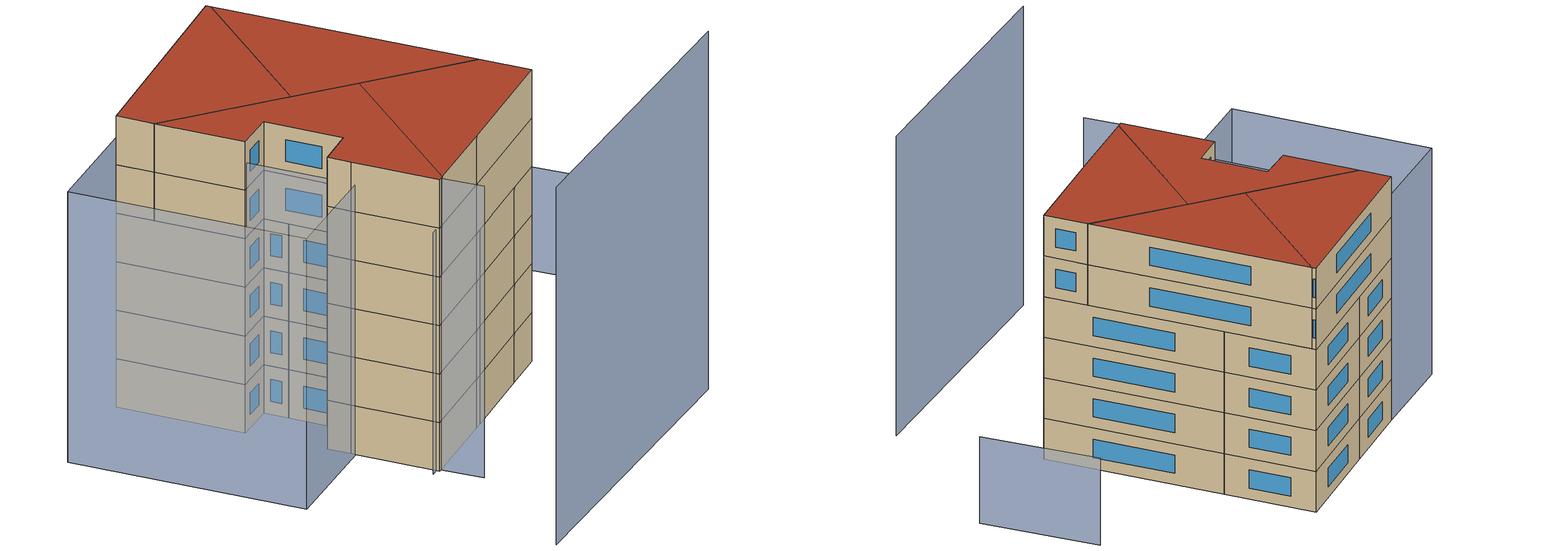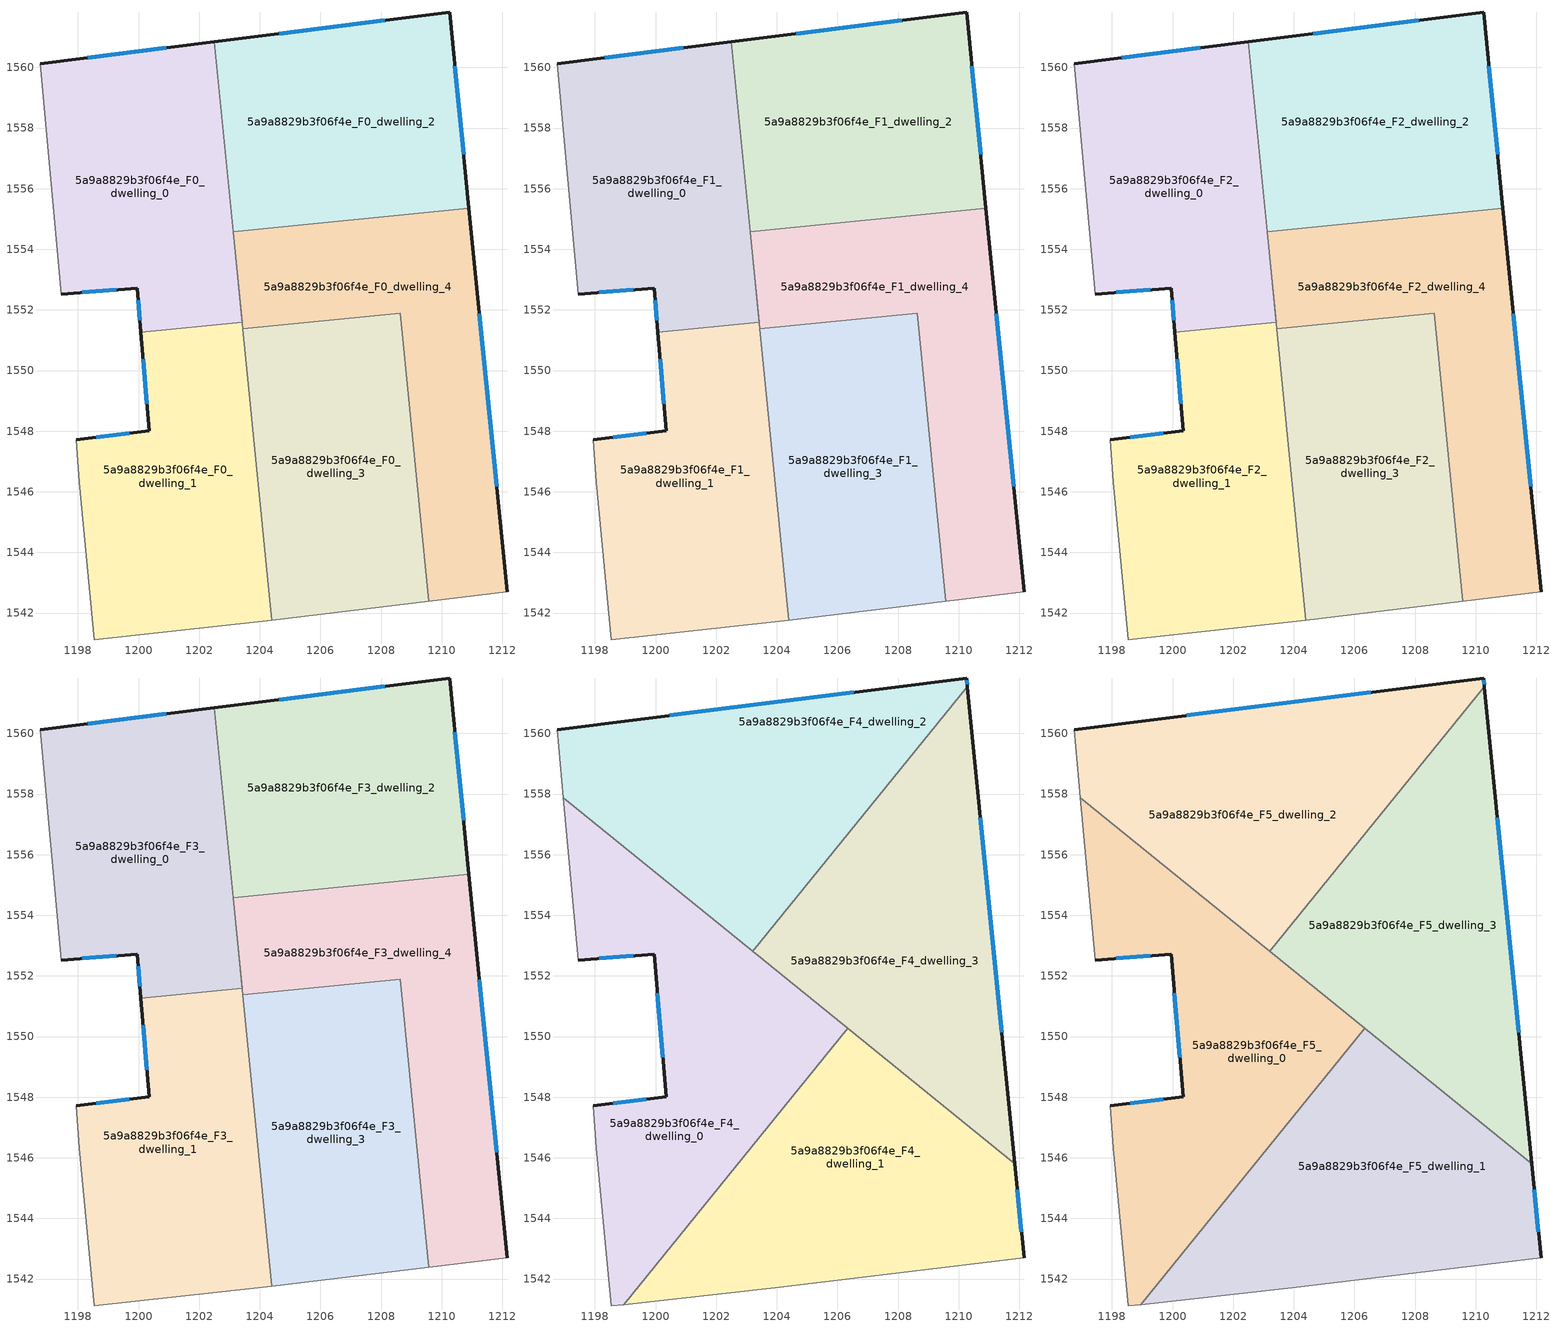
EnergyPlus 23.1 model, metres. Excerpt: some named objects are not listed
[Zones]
5a9a8829b3f06f4e_F0_dwelling_0
 floor ground (EU_floor_Construction): 1202.5,1560.85 1203.42,1551.6 1200.07,1551.26 1199.95,1552.72 1197.45,1552.52 1196.75,1560.13 z0
 wall outside (EU_wall_Construction): 1202.5,1560.85 1196.75,1560.13 / 1197.45,1552.52 1199.95,1552.72 1200.07,1551.26 z0:3
 wall adiabatic (EU_wall_Construction): 1196.75,1560.13 1197.45,1552.52 z0:3
 wall to 5a9a8829b3f06f4e_F0_dwelling_1 (EU_wall_Construction): 1200.07,1551.26 1203.42,1551.6 1203.12,1554.58 z0:3
 wall to 5a9a8829b3f06f4e_F0_dwelling_2 (EU_wall_Construction): 1203.12,1554.58 1202.5,1560.85 z0:3
 window (EU_Window_Construction): 1200.91,1560.65 1198.33,1560.33 / 1199.98,1552.32 1200.04,1551.66 / 1198.13,1552.58 1199.26,1552.67 z0.83:2.17
5a9a8829b3f06f4e_F0_dwelling_1
 floor ground (EU_floor_Construction): 1203.12,1554.58 1204.39,1541.77 1203.95,1541.71 1198.54,1541.11 1198.04,1546.32 1197.94,1547.72 1200.35,1548.02 1200.07,1551.26 1203.42,1551.6 z0
 wall outside (EU_wall_Construction): 1200.07,1551.26 1200.35,1548.02 1197.94,1547.72 z0:3
 wall adiabatic (EU_wall_Construction): 1197.94,1547.72 1198.04,1546.32 1198.54,1541.11 1203.95,1541.71 1204.39,1541.77 z0:3
 wall to 5a9a8829b3f06f4e_F0_dwelling_3 (EU_wall_Construction): 1204.39,1541.77 1203.44,1551.37 z0:3
 wall to 5a9a8829b3f06f4e_F0_dwelling_4 (EU_wall_Construction): 1203.44,1551.37 1203.12,1554.58 z0:3
 window (EU_Window_Construction): 1199.69,1547.94 1198.61,1547.8 / 1200.15,1550.37 1200.27,1548.91 z0.83:2.17
5a9a8829b3f06f4e_F0_dwelling_2
 floor ground (EU_floor_Construction): 1210.26,1561.83 1210.9,1555.36 1203.12,1554.58 1202.5,1560.85 z0
 wall outside (EU_wall_Construction): 1210.9,1555.36 1210.26,1561.83 1202.5,1560.85 z0:3
 wall to 5a9a8829b3f06f4e_F0_dwelling_4 (EU_wall_Construction): 1203.12,1554.58 1210.9,1555.36 z0:3
 window (EU_Window_Construction): 1210.72,1557.14 1210.43,1560.05 / 1208.12,1561.56 1204.63,1561.12 z0.83:2.17
5a9a8829b3f06f4e_F0_dwelling_3
 floor ground (EU_floor_Construction): 1208.63,1551.88 1209.57,1542.39 1204.39,1541.77 1203.44,1551.37 z0
 wall to 5a9a8829b3f06f4e_F0_dwelling_4 (EU_wall_Construction): 1209.57,1542.39 1208.63,1551.88 1203.44,1551.37 z0:3
 wall adiabatic (EU_wall_Construction): 1204.39,1541.77 1209.57,1542.39 z0:3
5a9a8829b3f06f4e_F0_dwelling_4
 floor ground (EU_floor_Construction): 1210.9,1555.36 1212.15,1542.71 1209.57,1542.39 1208.63,1551.88 1203.44,1551.37 1203.12,1554.58 z0
 wall outside (EU_wall_Construction): 1212.15,1542.71 1210.9,1555.36 z0:3
 wall adiabatic (EU_wall_Construction): 1209.57,1542.39 1212.15,1542.71 z0:3
 window (EU_Window_Construction): 1211.81,1546.19 1211.24,1551.88 z0.83:2.17
5a9a8829b3f06f4e_F1_dwelling_0
 floor to 5a9a8829b3f06f4e_F0_dwelling_0 (EU_floor_Construction): 1202.5,1560.85 1203.42,1551.6 1200.07,1551.26 1199.95,1552.72 1197.45,1552.52 1196.75,1560.13 z3
 wall outside (EU_wall_Construction): 1202.5,1560.85 1196.75,1560.13 / 1197.45,1552.52 1199.95,1552.72 1200.07,1551.26 z3:6
 wall adiabatic (EU_wall_Construction): 1196.75,1560.13 1197.45,1552.52 z3:6
 wall to 5a9a8829b3f06f4e_F1_dwelling_1 (EU_wall_Construction): 1200.07,1551.26 1203.42,1551.6 1203.12,1554.58 z3:6
 wall to 5a9a8829b3f06f4e_F1_dwelling_2 (EU_wall_Construction): 1203.12,1554.58 1202.5,1560.85 z3:6
 window (EU_Window_Construction): 1200.91,1560.65 1198.33,1560.33 / 1199.98,1552.32 1200.04,1551.66 / 1198.13,1552.58 1199.26,1552.67 z3.83:5.17
5a9a8829b3f06f4e_F1_dwelling_1
 floor to 5a9a8829b3f06f4e_F0_dwelling_1 (EU_floor_Construction): 1203.12,1554.58 1204.39,1541.77 1203.95,1541.71 1198.54,1541.11 1198.04,1546.32 1197.94,1547.72 1200.35,1548.02 1200.07,1551.26 1203.42,1551.6 z3
 wall outside (EU_wall_Construction): 1200.07,1551.26 1200.35,1548.02 1197.94,1547.72 z3:6
 wall adiabatic (EU_wall_Construction): 1197.94,1547.72 1198.04,1546.32 1198.54,1541.11 1203.95,1541.71 1204.39,1541.77 z3:6
 wall to 5a9a8829b3f06f4e_F1_dwelling_3 (EU_wall_Construction): 1204.39,1541.77 1203.44,1551.37 z3:6
 wall to 5a9a8829b3f06f4e_F1_dwelling_4 (EU_wall_Construction): 1203.44,1551.37 1203.12,1554.58 z3:6
 window (EU_Window_Construction): 1199.69,1547.94 1198.61,1547.8 / 1200.15,1550.37 1200.27,1548.91 z3.83:5.17
5a9a8829b3f06f4e_F1_dwelling_2
 floor to 5a9a8829b3f06f4e_F0_dwelling_2 (EU_floor_Construction): 1210.26,1561.83 1210.9,1555.36 1203.12,1554.58 1202.5,1560.85 z3
 wall outside (EU_wall_Construction): 1210.9,1555.36 1210.26,1561.83 1202.5,1560.85 z3:6
 wall to 5a9a8829b3f06f4e_F1_dwelling_4 (EU_wall_Construction): 1203.12,1554.58 1210.9,1555.36 z3:6
 window (EU_Window_Construction): 1210.72,1557.14 1210.43,1560.05 / 1208.12,1561.56 1204.63,1561.12 z3.83:5.17
5a9a8829b3f06f4e_F1_dwelling_3
 floor to 5a9a8829b3f06f4e_F0_dwelling_3 (EU_floor_Construction): 1208.63,1551.88 1209.57,1542.39 1204.39,1541.77 1203.44,1551.37 z3
 wall to 5a9a8829b3f06f4e_F1_dwelling_4 (EU_wall_Construction): 1209.57,1542.39 1208.63,1551.88 1203.44,1551.37 z3:6
 wall adiabatic (EU_wall_Construction): 1204.39,1541.77 1209.57,1542.39 z3:6
5a9a8829b3f06f4e_F1_dwelling_4
 floor to 5a9a8829b3f06f4e_F0_dwelling_4 (EU_floor_Construction): 1210.9,1555.36 1212.15,1542.71 1209.57,1542.39 1208.63,1551.88 1203.44,1551.37 1203.12,1554.58 z3
 wall outside (EU_wall_Construction): 1212.15,1542.71 1210.9,1555.36 z3:6
 wall adiabatic (EU_wall_Construction): 1209.57,1542.39 1212.15,1542.71 z3:6
 window (EU_Window_Construction): 1211.81,1546.19 1211.24,1551.88 z3.83:5.17
5a9a8829b3f06f4e_F2_dwelling_0
 floor to 5a9a8829b3f06f4e_F1_dwelling_0 (EU_floor_Construction): 1202.5,1560.85 1203.42,1551.6 1200.07,1551.26 1199.95,1552.72 1197.45,1552.52 1196.75,1560.13 z6
 wall outside (EU_wall_Construction): 1202.5,1560.85 1196.75,1560.13 / 1197.45,1552.52 1199.95,1552.72 1200.07,1551.26 z6:9
 wall adiabatic (EU_wall_Construction): 1196.75,1560.13 1197.45,1552.52 z6:9
 wall to 5a9a8829b3f06f4e_F2_dwelling_1 (EU_wall_Construction): 1200.07,1551.26 1203.42,1551.6 1203.12,1554.58 z6:9
 wall to 5a9a8829b3f06f4e_F2_dwelling_2 (EU_wall_Construction): 1203.12,1554.58 1202.5,1560.85 z6:9
 window (EU_Window_Construction): 1200.91,1560.65 1198.33,1560.33 / 1199.98,1552.32 1200.04,1551.66 / 1198.13,1552.58 1199.26,1552.67 z6.83:8.17
5a9a8829b3f06f4e_F2_dwelling_1
 floor to 5a9a8829b3f06f4e_F1_dwelling_1 (EU_floor_Construction): 1203.12,1554.58 1204.39,1541.77 1203.95,1541.71 1198.54,1541.11 1198.04,1546.32 1197.94,1547.72 1200.35,1548.02 1200.07,1551.26 1203.42,1551.6 z6
 wall outside (EU_wall_Construction): 1200.07,1551.26 1200.35,1548.02 1197.94,1547.72 z6:9
 wall adiabatic (EU_wall_Construction): 1197.94,1547.72 1198.04,1546.32 1198.54,1541.11 1203.95,1541.71 1204.39,1541.77 z6:9
 wall to 5a9a8829b3f06f4e_F2_dwelling_3 (EU_wall_Construction): 1204.39,1541.77 1203.44,1551.37 z6:9
 wall to 5a9a8829b3f06f4e_F2_dwelling_4 (EU_wall_Construction): 1203.44,1551.37 1203.12,1554.58 z6:9
 window (EU_Window_Construction): 1199.69,1547.94 1198.61,1547.8 / 1200.15,1550.37 1200.27,1548.91 z6.83:8.17
5a9a8829b3f06f4e_F2_dwelling_2
 floor to 5a9a8829b3f06f4e_F1_dwelling_2 (EU_floor_Construction): 1210.26,1561.83 1210.9,1555.36 1203.12,1554.58 1202.5,1560.85 z6
 wall outside (EU_wall_Construction): 1210.9,1555.36 1210.26,1561.83 1202.5,1560.85 z6:9
 wall to 5a9a8829b3f06f4e_F2_dwelling_4 (EU_wall_Construction): 1203.12,1554.58 1210.9,1555.36 z6:9
 window (EU_Window_Construction): 1210.72,1557.14 1210.43,1560.05 / 1208.12,1561.56 1204.63,1561.12 z6.83:8.17
5a9a8829b3f06f4e_F2_dwelling_3
 floor to 5a9a8829b3f06f4e_F1_dwelling_3 (EU_floor_Construction): 1208.63,1551.88 1209.57,1542.39 1204.39,1541.77 1203.44,1551.37 z6
 wall to 5a9a8829b3f06f4e_F2_dwelling_4 (EU_wall_Construction): 1209.57,1542.39 1208.63,1551.88 1203.44,1551.37 z6:9
 wall adiabatic (EU_wall_Construction): 1204.39,1541.77 1209.57,1542.39 z6:9
5a9a8829b3f06f4e_F2_dwelling_4
 floor to 5a9a8829b3f06f4e_F1_dwelling_4 (EU_floor_Construction): 1210.9,1555.36 1212.15,1542.71 1209.57,1542.39 1208.63,1551.88 1203.44,1551.37 1203.12,1554.58 z6
 wall outside (EU_wall_Construction): 1212.15,1542.71 1210.9,1555.36 z6:9
 wall adiabatic (EU_wall_Construction): 1209.57,1542.39 1212.15,1542.71 z6:9
 window (EU_Window_Construction): 1211.81,1546.19 1211.24,1551.88 z6.83:8.17
5a9a8829b3f06f4e_F3_dwelling_0
 floor to 5a9a8829b3f06f4e_F2_dwelling_0 (EU_floor_Construction): 1202.5,1560.85 1203.42,1551.6 1200.07,1551.26 1199.95,1552.72 1197.45,1552.52 1196.75,1560.13 z9
 wall outside (EU_wall_Construction): 1202.5,1560.85 1196.75,1560.13 / 1197.45,1552.52 1199.95,1552.72 1200.07,1551.26 z9:12
 wall adiabatic (EU_wall_Construction): 1196.75,1560.13 1197.45,1552.52 z9:12
 wall to 5a9a8829b3f06f4e_F3_dwelling_1 (EU_wall_Construction): 1200.07,1551.26 1203.42,1551.6 1203.12,1554.58 z9:12
 wall to 5a9a8829b3f06f4e_F3_dwelling_2 (EU_wall_Construction): 1203.12,1554.58 1202.5,1560.85 z9:12
 window (EU_Window_Construction): 1200.91,1560.65 1198.33,1560.33 / 1199.98,1552.32 1200.04,1551.66 / 1198.13,1552.58 1199.26,1552.67 z9.83:11.17
5a9a8829b3f06f4e_F3_dwelling_1
 floor to 5a9a8829b3f06f4e_F2_dwelling_1 (EU_floor_Construction): 1203.12,1554.58 1204.39,1541.77 1203.95,1541.71 1198.54,1541.11 1198.04,1546.32 1197.94,1547.72 1200.35,1548.02 1200.07,1551.26 1203.42,1551.6 z9
 wall outside (EU_wall_Construction): 1200.07,1551.26 1200.35,1548.02 1197.94,1547.72 z9:12
 wall adiabatic (EU_wall_Construction): 1197.94,1547.72 1198.04,1546.32 1198.54,1541.11 1203.95,1541.71 1204.39,1541.77 z9:12
 wall to 5a9a8829b3f06f4e_F3_dwelling_3 (EU_wall_Construction): 1204.39,1541.77 1203.44,1551.37 z9:12
 wall to 5a9a8829b3f06f4e_F3_dwelling_4 (EU_wall_Construction): 1203.44,1551.37 1203.12,1554.58 z9:12
 window (EU_Window_Construction): 1199.69,1547.94 1198.61,1547.8 / 1200.15,1550.37 1200.27,1548.91 z9.83:11.17
5a9a8829b3f06f4e_F3_dwelling_2
 floor to 5a9a8829b3f06f4e_F2_dwelling_2 (EU_floor_Construction): 1210.26,1561.83 1210.9,1555.36 1203.12,1554.58 1202.5,1560.85 z9
 wall outside (EU_wall_Construction): 1210.9,1555.36 1210.26,1561.83 1202.5,1560.85 z9:12
 wall to 5a9a8829b3f06f4e_F3_dwelling_4 (EU_wall_Construction): 1203.12,1554.58 1210.9,1555.36 z9:12
 window (EU_Window_Construction): 1210.72,1557.14 1210.43,1560.05 / 1208.12,1561.56 1204.63,1561.12 z9.83:11.17
5a9a8829b3f06f4e_F3_dwelling_3
 floor to 5a9a8829b3f06f4e_F2_dwelling_3 (EU_floor_Construction): 1208.63,1551.88 1209.57,1542.39 1204.39,1541.77 1203.44,1551.37 z9
 wall to 5a9a8829b3f06f4e_F3_dwelling_4 (EU_wall_Construction): 1209.57,1542.39 1208.63,1551.88 1203.44,1551.37 z9:12
 wall adiabatic (EU_wall_Construction): 1204.39,1541.77 1209.57,1542.39 z9:12
 ceiling adiabatic (EU_roof_Construction): 1209,1548.11 1208.63,1551.88 1204.81,1551.51 z12
5a9a8829b3f06f4e_F3_dwelling_4
 floor to 5a9a8829b3f06f4e_F2_dwelling_4 (EU_floor_Construction): 1210.9,1555.36 1212.15,1542.71 1209.57,1542.39 1208.63,1551.88 1203.44,1551.37 1203.12,1554.58 z9
 wall outside (EU_wall_Construction): 1212.15,1542.71 1210.9,1555.36 z9:12
 wall adiabatic (EU_wall_Construction): 1209.57,1542.39 1212.15,1542.71 z9:12
 window (EU_Window_Construction): 1211.81,1546.19 1211.24,1551.88 z9.83:11.17
5a9a8829b3f06f4e_F4_dwelling_0
 floor to 5a9a8829b3f06f4e_F3_dwelling_1 (EU_floor_Construction): 1203.3,1552.73 1203.85,1547.21 1198.95,1541.16 1198.54,1541.11 1198.04,1546.32 1197.94,1547.72 1200.35,1548.02 1200.07,1551.26 1203.42,1551.6 z12
 floor to 5a9a8829b3f06f4e_F3_dwelling_0 (EU_floor_Construction): 1203.3,1552.73 1203.42,1551.6 1200.07,1551.26 1199.95,1552.72 1197.45,1552.52 1196.95,1557.88 z12
 floor to 5a9a8829b3f06f4e_F3_dwelling_4 (EU_floor_Construction): 1204.81,1551.51 1203.44,1551.37 1203.3,1552.73 z12
 floor to 5a9a8829b3f06f4e_F3_dwelling_3 (EU_floor_Construction): 1206.34,1550.27 1203.85,1547.21 1203.44,1551.37 1204.81,1551.51 z12
 wall outside (EU_wall_Construction): 1197.45,1552.52 1199.95,1552.72 1200.35,1548.02 1197.94,1547.72 z12:15
 wall adiabatic (EU_wall_Construction): 1196.95,1557.88 1197.45,1552.52 / 1197.94,1547.72 1198.04,1546.32 1198.54,1541.11 1198.95,1541.16 z12:15
 wall to 5a9a8829b3f06f4e_F4_dwelling_1 (EU_wall_Construction): 1198.95,1541.16 1206.34,1550.27 z12:15
 wall to 5a9a8829b3f06f4e_F4_dwelling_2 (EU_wall_Construction): 1203.2,1552.81 1196.95,1557.88 z12:15
 wall to 5a9a8829b3f06f4e_F4_dwelling_3 (EU_wall_Construction): 1206.34,1550.27 1203.2,1552.81 z12:15
 window (EU_Window_Construction): 1199.69,1547.94 1198.61,1547.8 / 1200.06,1551.43 1200.24,1549.31 / 1198.13,1552.58 1199.26,1552.67 z12.83:14.17
5a9a8829b3f06f4e_F4_dwelling_1
 floor to 5a9a8829b3f06f4e_F3_dwelling_3 (EU_floor_Construction): 1209,1548.11 1209.57,1542.4 1204.39,1541.77 1203.85,1547.21 1206.34,1550.27 z12
 floor to 5a9a8829b3f06f4e_F3_dwelling_1 (EU_floor_Construction): 1203.85,1547.21 1204.39,1541.77 1203.95,1541.71 1198.95,1541.16 z12
 floor to 5a9a8829b3f06f4e_F3_dwelling_4 (EU_floor_Construction): 1211.85,1545.81 1212.15,1542.71 1209.57,1542.4 1209,1548.11 z12
 wall outside (EU_wall_Construction): 1212.15,1542.71 1211.85,1545.81 z12:15
 wall adiabatic (EU_wall_Construction): 1198.95,1541.16 1203.95,1541.71 1212.15,1542.71 z12:15
 wall to 5a9a8829b3f06f4e_F4_dwelling_3 (EU_wall_Construction): 1211.85,1545.81 1206.34,1550.27 z12:15
 window (EU_Window_Construction): 1212.07,1543.56 1211.93,1544.95 z12.83:14.17
5a9a8829b3f06f4e_F4_dwelling_2
 floor to 5a9a8829b3f06f4e_F3_dwelling_0 (EU_floor_Construction): 1202.5,1560.85 1203.28,1552.91 1203.2,1552.81 1196.95,1557.88 1196.75,1560.13 z12
 floor to 5a9a8829b3f06f4e_F3_dwelling_2 (EU_floor_Construction): 1210.26,1561.83 1210.28,1561.54 1204.78,1554.75 1203.12,1554.58 1202.5,1560.85 z12
 floor to 5a9a8829b3f06f4e_F3_dwelling_4 (EU_floor_Construction): 1204.78,1554.75 1203.29,1552.91 1203.12,1554.58 z12
 wall outside (EU_wall_Construction): 1210.29,1561.54 1210.26,1561.83 1196.75,1560.13 z12:15
 wall to 5a9a8829b3f06f4e_F4_dwelling_3 (EU_wall_Construction): 1203.2,1552.81 1210.29,1561.54 z12:15
 wall adiabatic (EU_wall_Construction): 1196.75,1560.13 1196.95,1557.88 z12:15
 window (EU_Window_Construction): 1210.28,1561.62 1210.26,1561.75 / 1206.54,1561.36 1200.46,1560.59 z12.83:14.17
5a9a8829b3f06f4e_F4_dwelling_3
 floor to 5a9a8829b3f06f4e_F3_dwelling_2 (EU_floor_Construction): 1210.28,1561.54 1210.9,1555.36 1204.78,1554.75 z12
 floor to 5a9a8829b3f06f4e_F3_dwelling_4 (EU_floor_Construction): 1210.9,1555.36 1211.85,1545.81 1209,1548.11 1208.63,1551.88 1204.81,1551.51 1203.3,1552.73 1203.29,1552.91 1204.78,1554.75 z12
 floor adiabatic (EU_floor_Construction): 1208.63,1551.88 1209,1548.11 1204.81,1551.51 z12
 wall outside (EU_wall_Construction): 1211.85,1545.81 1210.29,1561.54 z12:15
 window (EU_Window_Construction): 1211.42,1550.14 1210.71,1557.21 z12.83:14.17
5a9a8829b3f06f4e_F5_dwelling_0
 floor to 5a9a8829b3f06f4e_F4_dwelling_0 (EU_floor_Construction): 1206.34,1550.27 1198.95,1541.16 1198.54,1541.11 1198.04,1546.32 1197.94,1547.72 1200.35,1548.02 1199.95,1552.72 1197.45,1552.52 1196.95,1557.88 z15
 wall outside (EU_wall_Construction): 1197.45,1552.52 1199.95,1552.72 1200.35,1548.02 1197.94,1547.72 z15:18
 wall adiabatic (EU_wall_Construction): 1196.95,1557.88 1197.45,1552.52 / 1197.94,1547.72 1198.04,1546.32 1198.54,1541.11 1198.95,1541.16 z15:18
 wall to 5a9a8829b3f06f4e_F5_dwelling_1 (EU_wall_Construction): 1198.95,1541.16 1206.34,1550.27 z15:18
 wall to 5a9a8829b3f06f4e_F5_dwelling_2 (EU_wall_Construction): 1203.2,1552.81 1196.95,1557.88 z15:18
 wall to 5a9a8829b3f06f4e_F5_dwelling_3 (EU_wall_Construction): 1206.34,1550.27 1203.2,1552.81 z15:18
 window (EU_Window_Construction): 1199.69,1547.94 1198.61,1547.8 / 1200.06,1551.43 1200.24,1549.31 / 1198.13,1552.58 1199.26,1552.67 z15.83:17.17
 roof outside (EU_roof_Construction): 1198.95,1541.16 1206.34,1550.27 1196.95,1557.88 1197.45,1552.52 1199.95,1552.72 1200.35,1548.02 1197.94,1547.72 1198.04,1546.32 1198.54,1541.11 z18
5a9a8829b3f06f4e_F5_dwelling_1
 floor to 5a9a8829b3f06f4e_F4_dwelling_1 (EU_floor_Construction): 1211.85,1545.81 1212.15,1542.71 1203.95,1541.71 1198.95,1541.16 1206.34,1550.27 z15
 wall outside (EU_wall_Construction): 1212.15,1542.71 1211.85,1545.81 z15:18
 wall adiabatic (EU_wall_Construction): 1198.95,1541.16 1203.95,1541.71 1212.15,1542.71 z15:18
 wall to 5a9a8829b3f06f4e_F5_dwelling_3 (EU_wall_Construction): 1211.85,1545.81 1206.34,1550.27 z15:18
 window (EU_Window_Construction): 1212.07,1543.56 1211.93,1544.95 z15.83:17.17
 roof outside (EU_roof_Construction): 1212.15,1542.71 1211.85,1545.81 1206.34,1550.27 1198.95,1541.16 1203.95,1541.71 z18
5a9a8829b3f06f4e_F5_dwelling_2
 floor to 5a9a8829b3f06f4e_F4_dwelling_2 (EU_floor_Construction): 1210.26,1561.83 1210.29,1561.54 1203.2,1552.81 1196.95,1557.88 1196.75,1560.13 z15
 wall outside (EU_wall_Construction): 1210.29,1561.54 1210.26,1561.83 1196.75,1560.13 z15:18
 wall to 5a9a8829b3f06f4e_F5_dwelling_3 (EU_wall_Construction): 1203.2,1552.81 1210.29,1561.54 z15:18
 wall adiabatic (EU_wall_Construction): 1196.75,1560.13 1196.95,1557.88 z15:18
 window (EU_Window_Construction): 1210.28,1561.62 1210.26,1561.75 / 1206.54,1561.36 1200.46,1560.59 z15.83:17.17
 roof outside (EU_roof_Construction): 1203.2,1552.81 1210.29,1561.54 1210.26,1561.83 1196.75,1560.13 1196.95,1557.88 z18
5a9a8829b3f06f4e_F5_dwelling_3
 floor to 5a9a8829b3f06f4e_F4_dwelling_3 (EU_floor_Construction): 1210.29,1561.54 1211.85,1545.81 1203.2,1552.81 z15
 wall outside (EU_wall_Construction): 1211.85,1545.81 1210.29,1561.54 z15:18
 window (EU_Window_Construction): 1211.42,1550.14 1210.71,1557.21 z15.83:17.17
 roof outside (EU_roof_Construction): 1211.85,1545.81 1210.29,1561.54 1203.2,1552.81 z18
shading: 1194.04,1531.51 1213.83,1532.69 z0:22.1; 1198.1,1541.28 1212.15,1542.71 z0:14.9; 1198.04,1546.32 1199.05,1538.63 z0:18; 1221.96,1543.21 1220.89,1551.57 z0:6.4; 1190.04,1559.23 1191.83,1545.48 z0:3.8; 1196.75,1560.13 1198.1,1546.07 / 1198.1,1546.07 1191.26,1545.41 / 1191.26,1545.41 1189.9,1559.47 / 1189.9,1559.47 1196.75,1560.13 z0:16.7
[Building]
EU S2 Campaign: North Axis=0; Terrain=City; Solar Distribution=FullExterior
[Site:Location]
Lyon-Bron: Latitude=45.75; Longitude=5; Time Zone=1; Elevation=198
[SizingPeriod:WeatherFileDays]
AnnualSizingPeriod: Begin Month=1; Begin Day of Month=1; End Month=12; End Day of Month=31; Day of Week for Start Day=Monday; Use Weather File Daylight Saving Period=No; Use Weather File Rain and Snow Indicators=No
[MATERIAL]
EU_InternalMass_Material: Roughness=MediumRough; Thickness=0.1; Conductivity=1; Density=1800; Specific Heat=900; Thermal Absorptance=0.9; Solar Absorptance=0.7; Visible Absorptance=0.7
[MATERIAL:NOMASS] Roughness=MediumRough; Thermal Absorptance=0.9; Solar Absorptance=0.7; Visible Absorptance=0.7
Name | Thermal Resistance
EU_wall_NoMass | 0.87146
EU_roof_NoMass | 0.842276
EU_floor_NoMass | 0.496999
[WINDOWMATERIAL:SIMPLEGLAZINGSYSTEM]
EU_Window_SimpleGlazing: UFactor=2.2525; Solar Heat Gain Coefficient=0.76; Visible Transmittance=0.76
[CONSTRUCTION]
EU_wall_Construction: EU_wall_NoMass
EU_roof_Construction: EU_roof_NoMass
EU_floor_Construction: EU_floor_NoMass
EU_Window_Construction: EU_Window_SimpleGlazing
EU_InternalMass_Construction: EU_InternalMass_Material
[ZONE] Type=1; Multiplier=1; Ceiling Height=autocalculate; Floor Area=autocalculate; Part of Total Floor Area=Yes
Name | Volume
5a9a8829b3f06f4e_F0_dwelling_0; 5a9a8829b3f06f4e_F1_dwelling_0; 5a9a8829b3f06f4e_F2_dwelling_0; 5a9a8829b3f06f4e_F3_dwelling_0 | 150.05
5a9a8829b3f06f4e_F4_dwelling_0; 5a9a8829b3f06f4e_F5_dwelling_0 | 187.571
5a9a8829b3f06f4e_F0_dwelling_1; 5a9a8829b3f06f4e_F1_dwelling_1; 5a9a8829b3f06f4e_F2_dwelling_1; 5a9a8829b3f06f4e_F3_dwelling_1 | 150.055
5a9a8829b3f06f4e_F4_dwelling_1; 5a9a8829b3f06f4e_F5_dwelling_1; 5a9a8829b3f06f4e_F4_dwelling_3; 5a9a8829b3f06f4e_F5_dwelling_3 | 187.57
5a9a8829b3f06f4e_F0_dwelling_2; 5a9a8829b3f06f4e_F1_dwelling_2; 5a9a8829b3f06f4e_F2_dwelling_2; 5a9a8829b3f06f4e_F3_dwelling_2 | 150.059
5a9a8829b3f06f4e_F4_dwelling_2; 5a9a8829b3f06f4e_F5_dwelling_2 | 187.564
5a9a8829b3f06f4e_F0_dwelling_3; 5a9a8829b3f06f4e_F1_dwelling_3; 5a9a8829b3f06f4e_F2_dwelling_3; 5a9a8829b3f06f4e_F3_dwelling_3 | 150.062
5a9a8829b3f06f4e_F0_dwelling_4; 5a9a8829b3f06f4e_F1_dwelling_4; 5a9a8829b3f06f4e_F2_dwelling_4; 5a9a8829b3f06f4e_F3_dwelling_4 | 150.051
[INTERNALMASS] Construction=EU_InternalMass_Construction
Name | Zone or ZoneList | Surface Area
5a9a8829b3f06f4e_F0_dwelling_0_EU_InternalMass | 5a9a8829b3f06f4e_F0_dwelling_0 | 50.0177
5a9a8829b3f06f4e_F0_dwelling_1_EU_InternalMass | 5a9a8829b3f06f4e_F0_dwelling_1 | 50.0204
5a9a8829b3f06f4e_F0_dwelling_2_EU_InternalMass | 5a9a8829b3f06f4e_F0_dwelling_2 | 50.0188
5a9a8829b3f06f4e_F0_dwelling_3_EU_InternalMass | 5a9a8829b3f06f4e_F0_dwelling_3 | 50.0197
5a9a8829b3f06f4e_F0_dwelling_4_EU_InternalMass | 5a9a8829b3f06f4e_F0_dwelling_4 | 50.0168
5a9a8829b3f06f4e_F1_dwelling_0_EU_InternalMass | 5a9a8829b3f06f4e_F1_dwelling_0 | 50.0177
5a9a8829b3f06f4e_F1_dwelling_1_EU_InternalMass | 5a9a8829b3f06f4e_F1_dwelling_1 | 50.0204
5a9a8829b3f06f4e_F1_dwelling_2_EU_InternalMass | 5a9a8829b3f06f4e_F1_dwelling_2 | 50.0188
5a9a8829b3f06f4e_F1_dwelling_3_EU_InternalMass | 5a9a8829b3f06f4e_F1_dwelling_3 | 50.0197
5a9a8829b3f06f4e_F1_dwelling_4_EU_InternalMass | 5a9a8829b3f06f4e_F1_dwelling_4 | 50.0168
5a9a8829b3f06f4e_F2_dwelling_0_EU_InternalMass | 5a9a8829b3f06f4e_F2_dwelling_0 | 50.0177
5a9a8829b3f06f4e_F2_dwelling_1_EU_InternalMass | 5a9a8829b3f06f4e_F2_dwelling_1 | 50.0204
5a9a8829b3f06f4e_F2_dwelling_2_EU_InternalMass | 5a9a8829b3f06f4e_F2_dwelling_2 | 50.0188
5a9a8829b3f06f4e_F2_dwelling_3_EU_InternalMass | 5a9a8829b3f06f4e_F2_dwelling_3 | 50.0197
5a9a8829b3f06f4e_F2_dwelling_4_EU_InternalMass | 5a9a8829b3f06f4e_F2_dwelling_4 | 50.0168
5a9a8829b3f06f4e_F3_dwelling_0_EU_InternalMass | 5a9a8829b3f06f4e_F3_dwelling_0 | 50.0177
5a9a8829b3f06f4e_F3_dwelling_1_EU_InternalMass | 5a9a8829b3f06f4e_F3_dwelling_1 | 50.0204
5a9a8829b3f06f4e_F3_dwelling_2_EU_InternalMass | 5a9a8829b3f06f4e_F3_dwelling_2 | 50.0188
5a9a8829b3f06f4e_F3_dwelling_3_EU_InternalMass | 5a9a8829b3f06f4e_F3_dwelling_3 | 50.0197
5a9a8829b3f06f4e_F3_dwelling_4_EU_InternalMass | 5a9a8829b3f06f4e_F3_dwelling_4 | 50.0168
5a9a8829b3f06f4e_F4_dwelling_0_EU_InternalMass | 5a9a8829b3f06f4e_F4_dwelling_0 | 62.5238
5a9a8829b3f06f4e_F4_dwelling_1_EU_InternalMass | 5a9a8829b3f06f4e_F4_dwelling_1 | 62.5233
5a9a8829b3f06f4e_F4_dwelling_2_EU_InternalMass | 5a9a8829b3f06f4e_F4_dwelling_2 | 62.5213
5a9a8829b3f06f4e_F4_dwelling_3_EU_InternalMass | 5a9a8829b3f06f4e_F4_dwelling_3 | 62.5235
5a9a8829b3f06f4e_F5_dwelling_0_EU_InternalMass | 5a9a8829b3f06f4e_F5_dwelling_0 | 62.5238
5a9a8829b3f06f4e_F5_dwelling_1_EU_InternalMass | 5a9a8829b3f06f4e_F5_dwelling_1 | 62.5233
5a9a8829b3f06f4e_F5_dwelling_2_EU_InternalMass | 5a9a8829b3f06f4e_F5_dwelling_2 | 62.5213
5a9a8829b3f06f4e_F5_dwelling_3_EU_InternalMass | 5a9a8829b3f06f4e_F5_dwelling_3 | 62.5235
[OTHEREQUIPMENT] Fuel Type=Electricity; Design Level Calculation Method=Watts/Area; Power per Zone Floor Area=1; Fraction Latent=0; Fraction Radiant=0; Fraction Lost=0; Carbon Dioxide Generation Rate=0; EndUse Subcategory=EU_Step8_InternalGains
Name | Zone or ZoneList or Space or SpaceList | Schedule
EU_Step8_InternalGain_5a9a8829b3f06f4e_F0_dwelling_0_f000 | 5a9a8829b3f06f4e_F0_dwelling_0 | EU_Step8_GainSchedule_5a9a8829b3f06f4e_F0_dwelling_0_f000
EU_Step8_InternalGain_5a9a8829b3f06f4e_F0_dwelling_1_f000 | 5a9a8829b3f06f4e_F0_dwelling_1 | EU_Step8_GainSchedule_5a9a8829b3f06f4e_F0_dwelling_1_f000
EU_Step8_InternalGain_5a9a8829b3f06f4e_F0_dwelling_2_f000 | 5a9a8829b3f06f4e_F0_dwelling_2 | EU_Step8_GainSchedule_5a9a8829b3f06f4e_F0_dwelling_2_f000
EU_Step8_InternalGain_5a9a8829b3f06f4e_F0_dwelling_3_f000 | 5a9a8829b3f06f4e_F0_dwelling_3 | EU_Step8_GainSchedule_5a9a8829b3f06f4e_F0_dwelling_3_f000
EU_Step8_InternalGain_5a9a8829b3f06f4e_F0_dwelling_4_f000 | 5a9a8829b3f06f4e_F0_dwelling_4 | EU_Step8_GainSchedule_5a9a8829b3f06f4e_F0_dwelling_4_f000
EU_Step8_InternalGain_5a9a8829b3f06f4e_F1_dwelling_0_f000 | 5a9a8829b3f06f4e_F1_dwelling_0 | EU_Step8_GainSchedule_5a9a8829b3f06f4e_F1_dwelling_0_f000
EU_Step8_InternalGain_5a9a8829b3f06f4e_F1_dwelling_1_f000 | 5a9a8829b3f06f4e_F1_dwelling_1 | EU_Step8_GainSchedule_5a9a8829b3f06f4e_F1_dwelling_1_f000
EU_Step8_InternalGain_5a9a8829b3f06f4e_F1_dwelling_2_f000 | 5a9a8829b3f06f4e_F1_dwelling_2 | EU_Step8_GainSchedule_5a9a8829b3f06f4e_F1_dwelling_2_f000
EU_Step8_InternalGain_5a9a8829b3f06f4e_F1_dwelling_3_f000 | 5a9a8829b3f06f4e_F1_dwelling_3 | EU_Step8_GainSchedule_5a9a8829b3f06f4e_F1_dwelling_3_f000
EU_Step8_InternalGain_5a9a8829b3f06f4e_F1_dwelling_4_f000 | 5a9a8829b3f06f4e_F1_dwelling_4 | EU_Step8_GainSchedule_5a9a8829b3f06f4e_F1_dwelling_4_f000
EU_Step8_InternalGain_5a9a8829b3f06f4e_F2_dwelling_0_f000 | 5a9a8829b3f06f4e_F2_dwelling_0 | EU_Step8_GainSchedule_5a9a8829b3f06f4e_F2_dwelling_0_f000
EU_Step8_InternalGain_5a9a8829b3f06f4e_F2_dwelling_1_f000 | 5a9a8829b3f06f4e_F2_dwelling_1 | EU_Step8_GainSchedule_5a9a8829b3f06f4e_F2_dwelling_1_f000
EU_Step8_InternalGain_5a9a8829b3f06f4e_F2_dwelling_2_f000 | 5a9a8829b3f06f4e_F2_dwelling_2 | EU_Step8_GainSchedule_5a9a8829b3f06f4e_F2_dwelling_2_f000
EU_Step8_InternalGain_5a9a8829b3f06f4e_F2_dwelling_3_f000 | 5a9a8829b3f06f4e_F2_dwelling_3 | EU_Step8_GainSchedule_5a9a8829b3f06f4e_F2_dwelling_3_f000
EU_Step8_InternalGain_5a9a8829b3f06f4e_F2_dwelling_4_f000 | 5a9a8829b3f06f4e_F2_dwelling_4 | EU_Step8_GainSchedule_5a9a8829b3f06f4e_F2_dwelling_4_f000
EU_Step8_InternalGain_5a9a8829b3f06f4e_F3_dwelling_0_f000 | 5a9a8829b3f06f4e_F3_dwelling_0 | EU_Step8_GainSchedule_5a9a8829b3f06f4e_F3_dwelling_0_f000
EU_Step8_InternalGain_5a9a8829b3f06f4e_F3_dwelling_1_f000 | 5a9a8829b3f06f4e_F3_dwelling_1 | EU_Step8_GainSchedule_5a9a8829b3f06f4e_F3_dwelling_1_f000
EU_Step8_InternalGain_5a9a8829b3f06f4e_F3_dwelling_2_f000 | 5a9a8829b3f06f4e_F3_dwelling_2 | EU_Step8_GainSchedule_5a9a8829b3f06f4e_F3_dwelling_2_f000
EU_Step8_InternalGain_5a9a8829b3f06f4e_F3_dwelling_3_f000 | 5a9a8829b3f06f4e_F3_dwelling_3 | EU_Step8_GainSchedule_5a9a8829b3f06f4e_F3_dwelling_3_f000
EU_Step8_InternalGain_5a9a8829b3f06f4e_F3_dwelling_4_f000 | 5a9a8829b3f06f4e_F3_dwelling_4 | EU_Step8_GainSchedule_5a9a8829b3f06f4e_F3_dwelling_4_f000
EU_Step8_InternalGain_5a9a8829b3f06f4e_F4_dwelling_0_f000 | 5a9a8829b3f06f4e_F4_dwelling_0 | EU_Step8_GainSchedule_5a9a8829b3f06f4e_F4_dwelling_0_f000
EU_Step8_InternalGain_5a9a8829b3f06f4e_F4_dwelling_1_f000 | 5a9a8829b3f06f4e_F4_dwelling_1 | EU_Step8_GainSchedule_5a9a8829b3f06f4e_F4_dwelling_1_f000
EU_Step8_InternalGain_5a9a8829b3f06f4e_F4_dwelling_2_f000 | 5a9a8829b3f06f4e_F4_dwelling_2 | EU_Step8_GainSchedule_5a9a8829b3f06f4e_F4_dwelling_2_f000
EU_Step8_InternalGain_5a9a8829b3f06f4e_F4_dwelling_3_f000 | 5a9a8829b3f06f4e_F4_dwelling_3 | EU_Step8_GainSchedule_5a9a8829b3f06f4e_F4_dwelling_3_f000
EU_Step8_InternalGain_5a9a8829b3f06f4e_F5_dwelling_0_f000 | 5a9a8829b3f06f4e_F5_dwelling_0 | EU_Step8_GainSchedule_5a9a8829b3f06f4e_F5_dwelling_0_f000
EU_Step8_InternalGain_5a9a8829b3f06f4e_F5_dwelling_1_f000 | 5a9a8829b3f06f4e_F5_dwelling_1 | EU_Step8_GainSchedule_5a9a8829b3f06f4e_F5_dwelling_1_f000
EU_Step8_InternalGain_5a9a8829b3f06f4e_F5_dwelling_2_f000 | 5a9a8829b3f06f4e_F5_dwelling_2 | EU_Step8_GainSchedule_5a9a8829b3f06f4e_F5_dwelling_2_f000
EU_Step8_InternalGain_5a9a8829b3f06f4e_F5_dwelling_3_f000 | 5a9a8829b3f06f4e_F5_dwelling_3 | EU_Step8_GainSchedule_5a9a8829b3f06f4e_F5_dwelling_3_f000
[ZONEVENTILATION:DESIGNFLOWRATE] Schedule=EU_AlwaysOn; Design Flow Rate Calculation Method=AirChanges/Hour; Air Changes per Hour=0.425; Ventilation Type=Natural; Fan Pressure Rise=0; Fan Total Efficiency=1; Constant Term Coefficient=1; Temperature Term Coefficient=0; Velocity Term Coefficient=0; Velocity Squared Term Coefficient=0; Minimum Indoor Temperature=-100; Maximum Indoor Temperature=100; Delta Temperature=-100; Minimum Outdoor Temperature=-100; Maximum Outdoor Temperature=100; Maximum Wind Speed=40
Name | Zone or ZoneList or Space or SpaceList
EU_ConstantAir_5a9a8829b3f06f4e_F0_dwelling_0 | 5a9a8829b3f06f4e_F0_dwelling_0
EU_ConstantAir_5a9a8829b3f06f4e_F0_dwelling_1 | 5a9a8829b3f06f4e_F0_dwelling_1
EU_ConstantAir_5a9a8829b3f06f4e_F0_dwelling_2 | 5a9a8829b3f06f4e_F0_dwelling_2
EU_ConstantAir_5a9a8829b3f06f4e_F0_dwelling_3 | 5a9a8829b3f06f4e_F0_dwelling_3
EU_ConstantAir_5a9a8829b3f06f4e_F0_dwelling_4 | 5a9a8829b3f06f4e_F0_dwelling_4
EU_ConstantAir_5a9a8829b3f06f4e_F1_dwelling_0 | 5a9a8829b3f06f4e_F1_dwelling_0
EU_ConstantAir_5a9a8829b3f06f4e_F1_dwelling_1 | 5a9a8829b3f06f4e_F1_dwelling_1
EU_ConstantAir_5a9a8829b3f06f4e_F1_dwelling_2 | 5a9a8829b3f06f4e_F1_dwelling_2
EU_ConstantAir_5a9a8829b3f06f4e_F1_dwelling_3 | 5a9a8829b3f06f4e_F1_dwelling_3
EU_ConstantAir_5a9a8829b3f06f4e_F1_dwelling_4 | 5a9a8829b3f06f4e_F1_dwelling_4
EU_ConstantAir_5a9a8829b3f06f4e_F2_dwelling_0 | 5a9a8829b3f06f4e_F2_dwelling_0
EU_ConstantAir_5a9a8829b3f06f4e_F2_dwelling_1 | 5a9a8829b3f06f4e_F2_dwelling_1
EU_ConstantAir_5a9a8829b3f06f4e_F2_dwelling_2 | 5a9a8829b3f06f4e_F2_dwelling_2
EU_ConstantAir_5a9a8829b3f06f4e_F2_dwelling_3 | 5a9a8829b3f06f4e_F2_dwelling_3
EU_ConstantAir_5a9a8829b3f06f4e_F2_dwelling_4 | 5a9a8829b3f06f4e_F2_dwelling_4
EU_ConstantAir_5a9a8829b3f06f4e_F3_dwelling_0 | 5a9a8829b3f06f4e_F3_dwelling_0
EU_ConstantAir_5a9a8829b3f06f4e_F3_dwelling_1 | 5a9a8829b3f06f4e_F3_dwelling_1
EU_ConstantAir_5a9a8829b3f06f4e_F3_dwelling_2 | 5a9a8829b3f06f4e_F3_dwelling_2
EU_ConstantAir_5a9a8829b3f06f4e_F3_dwelling_3 | 5a9a8829b3f06f4e_F3_dwelling_3
EU_ConstantAir_5a9a8829b3f06f4e_F3_dwelling_4 | 5a9a8829b3f06f4e_F3_dwelling_4
EU_ConstantAir_5a9a8829b3f06f4e_F4_dwelling_0 | 5a9a8829b3f06f4e_F4_dwelling_0
EU_ConstantAir_5a9a8829b3f06f4e_F4_dwelling_1 | 5a9a8829b3f06f4e_F4_dwelling_1
EU_ConstantAir_5a9a8829b3f06f4e_F4_dwelling_2 | 5a9a8829b3f06f4e_F4_dwelling_2
EU_ConstantAir_5a9a8829b3f06f4e_F4_dwelling_3 | 5a9a8829b3f06f4e_F4_dwelling_3
EU_ConstantAir_5a9a8829b3f06f4e_F5_dwelling_0 | 5a9a8829b3f06f4e_F5_dwelling_0
EU_ConstantAir_5a9a8829b3f06f4e_F5_dwelling_1 | 5a9a8829b3f06f4e_F5_dwelling_1
EU_ConstantAir_5a9a8829b3f06f4e_F5_dwelling_2 | 5a9a8829b3f06f4e_F5_dwelling_2
EU_ConstantAir_5a9a8829b3f06f4e_F5_dwelling_3 | 5a9a8829b3f06f4e_F5_dwelling_3
[HVACTEMPLATE:THERMOSTAT]
EU_HeatOnly_5a9a8829b3f06f4e_F0_dwelling_0: Constant Heating Setpoint=20; Constant Cooling Setpoint=50
[HVACTEMPLATE:ZONE:IDEALLOADSAIRSYSTEM] System Availability Schedule=EU_AlwaysOn; Maximum Heating Supply Air Temperature=50; Minimum Cooling Supply Air Temperature=13; Maximum Heating Supply Air Humidity Ratio=0.0156; Minimum Cooling Supply Air Humidity Ratio=0.0077; Heating Limit=NoLimit; Cooling Limit=NoLimit; Heating Availability Schedule=EU_AlwaysOn; Cooling Availability Schedule=EU_CoolingOff; Dehumidification Control Type=ConstantSensibleHeatRatio; Cooling Sensible Heat Ratio=0.7; Dehumidification Setpoint=60; Humidification Control Type=None; Humidification Setpoint=30; Outdoor Air Method=None; Outdoor Air Flow Rate per Person=0.00944; Outdoor Air Flow Rate per Zone Floor Area=0; Outdoor Air Flow Rate per Zone=0; Demand Controlled Ventilation Type=None; Outdoor Air Economizer Type=NoEconomizer; Heat Recovery Type=None; Sensible Heat Recovery Effectiveness=0.7; Latent Heat Recovery Effectiveness=0.65
Name | Template Thermostat
5a9a8829b3f06f4e_F0_dwelling_0 | EU_HeatOnly_5a9a8829b3f06f4e_F0_dwelling_0
5a9a8829b3f06f4e_F0_dwelling_1 | EU_HeatOnly_5a9a8829b3f06f4e_F0_dwelling_1
5a9a8829b3f06f4e_F0_dwelling_2 | EU_HeatOnly_5a9a8829b3f06f4e_F0_dwelling_2
5a9a8829b3f06f4e_F0_dwelling_3 | EU_HeatOnly_5a9a8829b3f06f4e_F0_dwelling_3
5a9a8829b3f06f4e_F0_dwelling_4 | EU_HeatOnly_5a9a8829b3f06f4e_F0_dwelling_4
5a9a8829b3f06f4e_F1_dwelling_0 | EU_HeatOnly_5a9a8829b3f06f4e_F1_dwelling_0
5a9a8829b3f06f4e_F1_dwelling_1 | EU_HeatOnly_5a9a8829b3f06f4e_F1_dwelling_1
5a9a8829b3f06f4e_F1_dwelling_2 | EU_HeatOnly_5a9a8829b3f06f4e_F1_dwelling_2
5a9a8829b3f06f4e_F1_dwelling_3 | EU_HeatOnly_5a9a8829b3f06f4e_F1_dwelling_3
5a9a8829b3f06f4e_F1_dwelling_4 | EU_HeatOnly_5a9a8829b3f06f4e_F1_dwelling_4
5a9a8829b3f06f4e_F2_dwelling_0 | EU_HeatOnly_5a9a8829b3f06f4e_F2_dwelling_0
5a9a8829b3f06f4e_F2_dwelling_1 | EU_HeatOnly_5a9a8829b3f06f4e_F2_dwelling_1
5a9a8829b3f06f4e_F2_dwelling_2 | EU_HeatOnly_5a9a8829b3f06f4e_F2_dwelling_2
5a9a8829b3f06f4e_F2_dwelling_3 | EU_HeatOnly_5a9a8829b3f06f4e_F2_dwelling_3
5a9a8829b3f06f4e_F2_dwelling_4 | EU_HeatOnly_5a9a8829b3f06f4e_F2_dwelling_4
5a9a8829b3f06f4e_F3_dwelling_0 | EU_HeatOnly_5a9a8829b3f06f4e_F3_dwelling_0
5a9a8829b3f06f4e_F3_dwelling_1 | EU_HeatOnly_5a9a8829b3f06f4e_F3_dwelling_1
5a9a8829b3f06f4e_F3_dwelling_2 | EU_HeatOnly_5a9a8829b3f06f4e_F3_dwelling_2
5a9a8829b3f06f4e_F3_dwelling_3 | EU_HeatOnly_5a9a8829b3f06f4e_F3_dwelling_3
5a9a8829b3f06f4e_F3_dwelling_4 | EU_HeatOnly_5a9a8829b3f06f4e_F3_dwelling_4
5a9a8829b3f06f4e_F4_dwelling_0 | EU_HeatOnly_5a9a8829b3f06f4e_F4_dwelling_0
5a9a8829b3f06f4e_F4_dwelling_1 | EU_HeatOnly_5a9a8829b3f06f4e_F4_dwelling_1
5a9a8829b3f06f4e_F4_dwelling_2 | EU_HeatOnly_5a9a8829b3f06f4e_F4_dwelling_2
5a9a8829b3f06f4e_F4_dwelling_3 | EU_HeatOnly_5a9a8829b3f06f4e_F4_dwelling_3
5a9a8829b3f06f4e_F5_dwelling_0 | EU_HeatOnly_5a9a8829b3f06f4e_F5_dwelling_0
5a9a8829b3f06f4e_F5_dwelling_1 | EU_HeatOnly_5a9a8829b3f06f4e_F5_dwelling_1
5a9a8829b3f06f4e_F5_dwelling_2 | EU_HeatOnly_5a9a8829b3f06f4e_F5_dwelling_2
5a9a8829b3f06f4e_F5_dwelling_3 | EU_HeatOnly_5a9a8829b3f06f4e_F5_dwelling_3
[SIZING:ZONE] Zone Cooling Design Supply Air Temperature Input Method=SupplyAirTemperature; Zone Cooling Design Supply Air Temperature=13; Zone Heating Design Supply Air Temperature Input Method=SupplyAirTemperature; Zone Heating Design Supply Air Temperature=50; Zone Cooling Design Supply Air Humidity Ratio=0.008; Zone Heating Design Supply Air Humidity Ratio=0.008; Cooling Design Air Flow Method=DesignDay; Cooling Design Air Flow Rate=0; Cooling Minimum Air Flow per Zone Floor Area=0.000762; Cooling Minimum Air Flow=0; Cooling Minimum Air Flow Fraction=0.2; Heating Design Air Flow Method=DesignDay; Heating Design Air Flow Rate=0; Heating Maximum Air Flow per Zone Floor Area=0.002032; Heating Maximum Air Flow=0.141576; Heating Maximum Air Flow Fraction=0.3; Account for Dedicated Outdoor Air System=No; Dedicated Outdoor Air System Control Strategy=NeutralSupplyAir; Dedicated Outdoor Air Low Setpoint Temperature for Design=autosize; Dedicated Outdoor Air High Setpoint Temperature for Design=autosize; Zone Load Sizing Method=Sensible Load Only No Latent Load; Zone Latent Cooling Design Supply Air Humidity Ratio Input Method=HumidityRatioDifference; Zone Cooling Design Supply Air Humidity Ratio Difference=0.005; Zone Latent Heating Design Supply Air Humidity Ratio Input Method=HumidityRatioDifference; Zone Humidification Design Supply Air Humidity Ratio Difference=0.005
5a9a8829b3f06f4e_F0_dwelling_0; 5a9a8829b3f06f4e_F0_dwelling_1; 5a9a8829b3f06f4e_F0_dwelling_2; 5a9a8829b3f06f4e_F0_dwelling_3; 5a9a8829b3f06f4e_F0_dwelling_4; 5a9a8829b3f06f4e_F1_dwelling_0; 5a9a8829b3f06f4e_F1_dwelling_1; 5a9a8829b3f06f4e_F1_dwelling_2; 5a9a8829b3f06f4e_F1_dwelling_3; 5a9a8829b3f06f4e_F1_dwelling_4; 5a9a8829b3f06f4e_F2_dwelling_0; 5a9a8829b3f06f4e_F2_dwelling_1; 5a9a8829b3f06f4e_F2_dwelling_2; 5a9a8829b3f06f4e_F2_dwelling_3; 5a9a8829b3f06f4e_F2_dwelling_4; 5a9a8829b3f06f4e_F3_dwelling_0; 5a9a8829b3f06f4e_F3_dwelling_1; 5a9a8829b3f06f4e_F3_dwelling_2; 5a9a8829b3f06f4e_F3_dwelling_3; 5a9a8829b3f06f4e_F3_dwelling_4; 5a9a8829b3f06f4e_F4_dwelling_0; 5a9a8829b3f06f4e_F4_dwelling_1; 5a9a8829b3f06f4e_F4_dwelling_2; 5a9a8829b3f06f4e_F4_dwelling_3; 5a9a8829b3f06f4e_F5_dwelling_0; 5a9a8829b3f06f4e_F5_dwelling_1; 5a9a8829b3f06f4e_F5_dwelling_2; 5a9a8829b3f06f4e_F5_dwelling_3
[SCHEDULE:CONSTANT]
Name | Hourly Value
EU_AlwaysOn | 1
EU_CoolingOff | 0
[SCHEDULE:FILE] Column Number=1; Rows to Skip at Top=0; Number of Hours of Data=8760; Column Separator=Comma; Interpolate to Timestep=No; Minutes per Item=60; Adjust Schedule for Daylight Savings=Yes
Name | File
EU_Step8_GainSchedule_5a9a8829b3f06f4e_F0_dwelling_0_f000 | ../../schedules/5a9a8829b3f06f4e/5a9a8829b3f06f4e_F0_dwelling_0_f000_gain.csv
EU_Step8_GainSchedule_5a9a8829b3f06f4e_F0_dwelling_1_f000 | ../../schedules/5a9a8829b3f06f4e/5a9a8829b3f06f4e_F0_dwelling_1_f000_gain.csv
EU_Step8_GainSchedule_5a9a8829b3f06f4e_F0_dwelling_2_f000 | ../../schedules/5a9a8829b3f06f4e/5a9a8829b3f06f4e_F0_dwelling_2_f000_gain.csv
EU_Step8_GainSchedule_5a9a8829b3f06f4e_F0_dwelling_3_f000 | ../../schedules/5a9a8829b3f06f4e/5a9a8829b3f06f4e_F0_dwelling_3_f000_gain.csv
EU_Step8_GainSchedule_5a9a8829b3f06f4e_F0_dwelling_4_f000 | ../../schedules/5a9a8829b3f06f4e/5a9a8829b3f06f4e_F0_dwelling_4_f000_gain.csv
EU_Step8_GainSchedule_5a9a8829b3f06f4e_F1_dwelling_0_f000 | ../../schedules/5a9a8829b3f06f4e/5a9a8829b3f06f4e_F1_dwelling_0_f000_gain.csv
EU_Step8_GainSchedule_5a9a8829b3f06f4e_F1_dwelling_1_f000 | ../../schedules/5a9a8829b3f06f4e/5a9a8829b3f06f4e_F1_dwelling_1_f000_gain.csv
EU_Step8_GainSchedule_5a9a8829b3f06f4e_F1_dwelling_2_f000 | ../../schedules/5a9a8829b3f06f4e/5a9a8829b3f06f4e_F1_dwelling_2_f000_gain.csv
EU_Step8_GainSchedule_5a9a8829b3f06f4e_F1_dwelling_3_f000 | ../../schedules/5a9a8829b3f06f4e/5a9a8829b3f06f4e_F1_dwelling_3_f000_gain.csv
EU_Step8_GainSchedule_5a9a8829b3f06f4e_F1_dwelling_4_f000 | ../../schedules/5a9a8829b3f06f4e/5a9a8829b3f06f4e_F1_dwelling_4_f000_gain.csv
EU_Step8_GainSchedule_5a9a8829b3f06f4e_F2_dwelling_0_f000 | ../../schedules/5a9a8829b3f06f4e/5a9a8829b3f06f4e_F2_dwelling_0_f000_gain.csv
EU_Step8_GainSchedule_5a9a8829b3f06f4e_F2_dwelling_1_f000 | ../../schedules/5a9a8829b3f06f4e/5a9a8829b3f06f4e_F2_dwelling_1_f000_gain.csv
EU_Step8_GainSchedule_5a9a8829b3f06f4e_F2_dwelling_2_f000 | ../../schedules/5a9a8829b3f06f4e/5a9a8829b3f06f4e_F2_dwelling_2_f000_gain.csv
EU_Step8_GainSchedule_5a9a8829b3f06f4e_F2_dwelling_3_f000 | ../../schedules/5a9a8829b3f06f4e/5a9a8829b3f06f4e_F2_dwelling_3_f000_gain.csv
EU_Step8_GainSchedule_5a9a8829b3f06f4e_F2_dwelling_4_f000 | ../../schedules/5a9a8829b3f06f4e/5a9a8829b3f06f4e_F2_dwelling_4_f000_gain.csv
EU_Step8_GainSchedule_5a9a8829b3f06f4e_F3_dwelling_0_f000 | ../../schedules/5a9a8829b3f06f4e/5a9a8829b3f06f4e_F3_dwelling_0_f000_gain.csv
EU_Step8_GainSchedule_5a9a8829b3f06f4e_F3_dwelling_1_f000 | ../../schedules/5a9a8829b3f06f4e/5a9a8829b3f06f4e_F3_dwelling_1_f000_gain.csv
EU_Step8_GainSchedule_5a9a8829b3f06f4e_F3_dwelling_2_f000 | ../../schedules/5a9a8829b3f06f4e/5a9a8829b3f06f4e_F3_dwelling_2_f000_gain.csv
EU_Step8_GainSchedule_5a9a8829b3f06f4e_F3_dwelling_3_f000 | ../../schedules/5a9a8829b3f06f4e/5a9a8829b3f06f4e_F3_dwelling_3_f000_gain.csv
EU_Step8_GainSchedule_5a9a8829b3f06f4e_F3_dwelling_4_f000 | ../../schedules/5a9a8829b3f06f4e/5a9a8829b3f06f4e_F3_dwelling_4_f000_gain.csv
EU_Step8_GainSchedule_5a9a8829b3f06f4e_F4_dwelling_0_f000 | ../../schedules/5a9a8829b3f06f4e/5a9a8829b3f06f4e_F4_dwelling_0_f000_gain.csv
EU_Step8_GainSchedule_5a9a8829b3f06f4e_F4_dwelling_1_f000 | ../../schedules/5a9a8829b3f06f4e/5a9a8829b3f06f4e_F4_dwelling_1_f000_gain.csv
EU_Step8_GainSchedule_5a9a8829b3f06f4e_F4_dwelling_2_f000 | ../../schedules/5a9a8829b3f06f4e/5a9a8829b3f06f4e_F4_dwelling_2_f000_gain.csv
EU_Step8_GainSchedule_5a9a8829b3f06f4e_F4_dwelling_3_f000 | ../../schedules/5a9a8829b3f06f4e/5a9a8829b3f06f4e_F4_dwelling_3_f000_gain.csv
EU_Step8_GainSchedule_5a9a8829b3f06f4e_F5_dwelling_0_f000 | ../../schedules/5a9a8829b3f06f4e/5a9a8829b3f06f4e_F5_dwelling_0_f000_gain.csv
EU_Step8_GainSchedule_5a9a8829b3f06f4e_F5_dwelling_1_f000 | ../../schedules/5a9a8829b3f06f4e/5a9a8829b3f06f4e_F5_dwelling_1_f000_gain.csv
EU_Step8_GainSchedule_5a9a8829b3f06f4e_F5_dwelling_2_f000 | ../../schedules/5a9a8829b3f06f4e/5a9a8829b3f06f4e_F5_dwelling_2_f000_gain.csv
EU_Step8_GainSchedule_5a9a8829b3f06f4e_F5_dwelling_3_f000 | ../../schedules/5a9a8829b3f06f4e/5a9a8829b3f06f4e_F5_dwelling_3_f000_gain.csv
